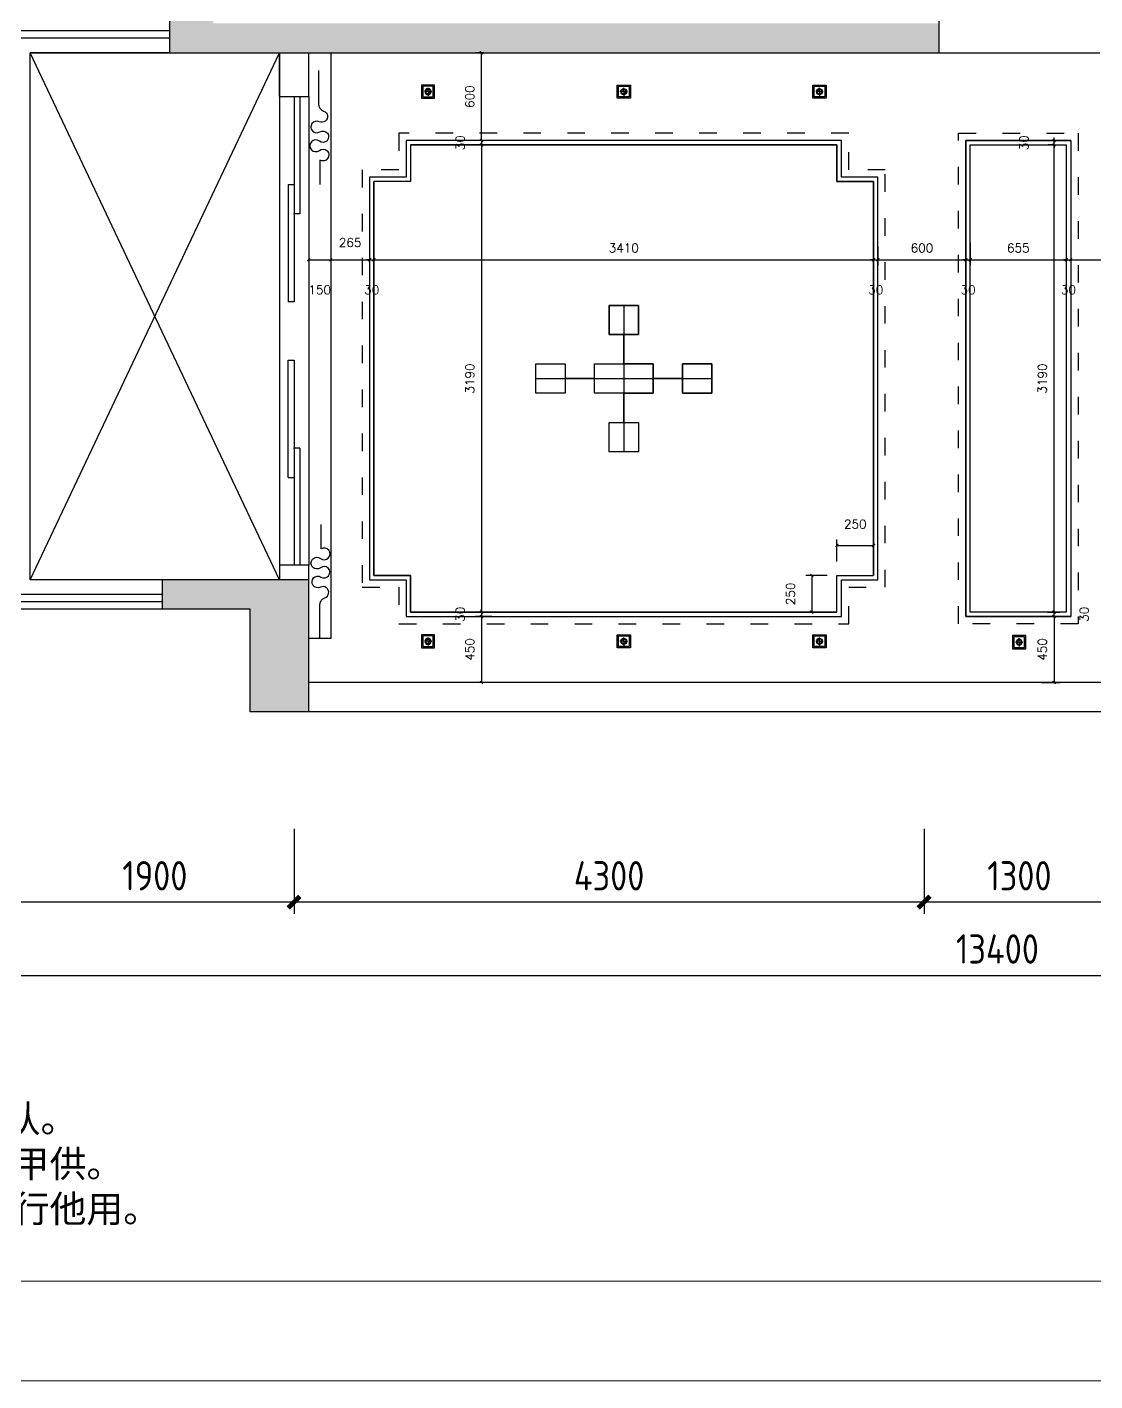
# Model space of a CAD drawing. Extents: x 643133 to 135659452, y -425133 to -387116.
# Drawn here: x 774290 to 781578, y -408736 to -399492 of the extents above; entities that cross this region are included whole.
import ezdxf

# ---------------------------------------------------------------- set-up
doc = ezdxf.new("R2010")
doc.units = 0
doc.header["$LTSCALE"] = 10
doc.header["$MEASUREMENT"] = 0
doc.linetypes.add('ACAD_ISO03W100', pattern=[30, 12, -18])
for name, color, linetype in [('30', 30, 'Continuous'), ('34', 34, 'Continuous'), ('38', 38, 'Continuous')]:
    doc.layers.add(name, color=color, linetype=linetype)
doc.styles.get("Standard").update_dxf_attribs({"font": 'gbenor.shx', "bigfont": 'gbcbig.shx'})
doc.styles.add('外部标注', font='complex.shx')
doc.styles.add('样式 1', font='complex.shx')
doc.dimstyles.new('平面布局内部', dxfattribs={"dimtxt": 60, "dimasz": 20, "dimexe": 40, "dimexo": 0, "dimgap": 50, "dimtad": 1, "dimdec": 0, "dimzin": 0, "dimdsep": 46, "dimtxsty": '外部标注', "dimblk": 'ARCHTICK', "dimcen": 5, "dimclrt": 56, "dimadec": 0, "dimazin": 0, "dimtfac": 1, "dimtdec": 0, "dimtmove": 2, "dimatfit": 3, "dimldrblk": 'DOT', "dimfxl": 40, "dimtolj": 1, "dimtzin": 0, "dimarcsym": 0})

# ---------------------------------------------------------------- blocks, each defined once
blk = doc.blocks.new('_ArchTick')
at = {"color": 0, "linetype": 'ByBlock', "const_width": 0.4}
blk.add_lwpolyline([(-0.5, -0.5), (0.5, 0.5)], dxfattribs=at)
blk = doc.blocks.new('A$C4FE514A6')
at = {"layer": '38'}
h = blk.add_hatch(color=256, dxfattribs=at)
h.paths.add_polyline_path([(218, 150), (202, 150, -0.198912), (186, 114, -0.198912), (150, 98), (150, 82, 0.198912), (198, 102, 0.198912)])
h.paths.add_polyline_path([(150, 218), (150, 202, -0.414214), (202, 150), (218, 150, 0.414214)])
h.paths.add_polyline_path([(150, 202), (150, 218, 0.198912), (102, 198, 0.198912), (82, 150), (98, 150, -0.198912), (114, 186, -0.198912)])
h.paths.add_polyline_path([(150, 82), (150, 98, -0.414214), (98, 150), (82, 150, 0.414214)])
at = {"layer": '34'}
for p, q in [((140, 150), (67, 150)), ((145, 150), (155, 150)), ((150, 160), (150, 247)), ((150, 145), (150, 155)), ((150, 140), (150, 62)), ((160, 150), (236, 150))]:
    blk.add_line(p, q, dxfattribs=at)
at = {"layer": '34', "linetype": 'ByBlock'}
blk.add_lwpolyline([(300, 0), (0, 0), (0, 300), (300, 300)], close=True, dxfattribs=at)
at = {"layer": '34'}
for radius in [67.7, 51.6]:
    blk.add_circle((150, 150), radius, dxfattribs=at)
at = {"layer": '38', "linetype": 'ByBlock'}
blk.add_lwpolyline([(270, 30), (30, 30), (30, 270), (270, 270)], close=True, dxfattribs=at)
blk = doc.blocks.new('*D77')
at = {"layer": '34', "color": 0, "lineweight": -2}
for p, q in [((777405.1, -399666.8), (777351.4, -399666.8)), ((777391.4, -400266.8), (777391.4, -399666.8)), ((777405.1, -400266.8), (777351.4, -400266.8))]:
    blk.add_line(p, q, dxfattribs=at)
at = {"layer": 'Defpoints', "color": 0}
for p in [(777391.4, -399666.8), (777405.1, -399666.8), (777405.1, -400266.8)]:
    blk.add_point(p, dxfattribs=at)
at = {"layer": '34', "color": 0, "lineweight": -2, "xscale": 20, "yscale": 20, "zscale": 20}
for p, rotation in [((777391.4, -399666.8), 90), ((777391.4, -400266.8), 270)]:
    blk.add_blockref('_ArchTick', p, dxfattribs=dict(at, rotation=rotation))
at = {"layer": '34', "color": 56, "insert": (777311.4, -399966.8), "char_height": 60, "attachment_point": 5, "rotation": 90, "style": '外部标注'}
blk.add_mtext('\\A1;600', dxfattribs=at)
blk = doc.blocks.new('_Dot')
at = {"color": 0, "linetype": 'ByBlock', "lineweight": -2}
blk.add_line((-0.5, 0), (-1, 0), dxfattribs=at)
at = {"color": 0, "linetype": 'ByBlock', "const_width": 0.5}
blk.add_lwpolyline([(-0.25, 0, 1), (0.25, 0, 1)], format="xyb", close=True, dxfattribs=at)
blk = doc.blocks.new('*D78')
at = {"layer": '34', "color": 0, "lineweight": -2}
for p, q in [((777466.6, -400266.8), (777351.4, -400266.8)), ((777391.4, -400266.8), (777391.4, -400246.8)), ((777391.4, -400266.8), (777391.4, -400296.8)), ((777466.6, -400296.8), (777351.4, -400296.8)), ((777391.4, -400296.8), (777391.4, -400316.8))]:
    blk.add_line(p, q, dxfattribs=at)
at = {"layer": 'Defpoints', "color": 0}
for p in [(777466.6, -400266.8), (777391.4, -400296.8), (777466.6, -400296.8)]:
    blk.add_point(p, dxfattribs=at)
at = {"layer": '34', "color": 0, "lineweight": -2, "xscale": 20, "yscale": 20, "zscale": 20}
for p, rotation in [((777391.4, -400266.8), 270), ((777391.4, -400296.8), 90)]:
    blk.add_blockref('_ArchTick', p, dxfattribs=dict(at, rotation=rotation))
at = {"layer": '34', "color": 56, "insert": (777246.4, -400281.8), "char_height": 60, "attachment_point": 5, "rotation": 90, "style": '外部标注'}
blk.add_mtext('\\A1;30', dxfattribs=at)
blk = doc.blocks.new('*D79')
at = {"layer": '34', "color": 0, "lineweight": -2}
for p, q in [((777466.6, -400296.8), (777351.4, -400296.8)), ((777391.4, -400296.8), (777391.4, -403486.8)), ((777460, -403486.8), (777351.4, -403486.8))]:
    blk.add_line(p, q, dxfattribs=at)
at = {"layer": 'Defpoints', "color": 0}
for p in [(777466.6, -400296.8), (777391.4, -403486.8), (777460, -403486.8)]:
    blk.add_point(p, dxfattribs=at)
at = {"layer": '34', "color": 0, "lineweight": -2, "xscale": 20, "yscale": 20, "zscale": 20}
for p, rotation in [((777391.4, -400296.8), 90), ((777391.4, -403486.8), 270)]:
    blk.add_blockref('_ArchTick', p, dxfattribs=dict(at, rotation=rotation))
at = {"layer": '34', "color": 56, "insert": (777311.4, -401891.8), "char_height": 60, "attachment_point": 5, "rotation": 90, "style": '外部标注'}
blk.add_mtext('\\A1;3190', dxfattribs=at)
blk = doc.blocks.new('*D80')
at = {"layer": '34', "color": 0, "lineweight": -2}
for p, q in [((777460, -403486.8), (777351.4, -403486.8)), ((777391.4, -403486.8), (777391.4, -403466.8)), ((777391.4, -403486.8), (777391.4, -403516.8)), ((777461.3, -403516.8), (777351.4, -403516.8)), ((777391.4, -403516.8), (777391.4, -403536.8))]:
    blk.add_line(p, q, dxfattribs=at)
at = {"layer": 'Defpoints', "color": 0}
for p in [(777460, -403486.8), (777391.4, -403516.8), (777461.3, -403516.8)]:
    blk.add_point(p, dxfattribs=at)
at = {"layer": '34', "color": 0, "lineweight": -2, "xscale": 20, "yscale": 20, "zscale": 20}
for p, rotation in [((777391.4, -403486.8), 270), ((777391.4, -403516.8), 90)]:
    blk.add_blockref('_ArchTick', p, dxfattribs=dict(at, rotation=rotation))
at = {"layer": '34', "color": 56, "insert": (777246.4, -403501.8), "char_height": 60, "attachment_point": 5, "rotation": 90, "style": '外部标注'}
blk.add_mtext('\\A1;30', dxfattribs=at)
blk = doc.blocks.new('*D81')
at = {"layer": '34', "color": 0, "lineweight": -2}
for p, q in [((777461.3, -403516.8), (777351.4, -403516.8)), ((777391.4, -403516.8), (777391.4, -403966.8)), ((777472.6, -403966.8), (777351.4, -403966.8))]:
    blk.add_line(p, q, dxfattribs=at)
at = {"layer": 'Defpoints', "color": 0}
for p in [(777461.3, -403516.8), (777391.4, -403966.8), (777472.6, -403966.8)]:
    blk.add_point(p, dxfattribs=at)
at = {"layer": '34', "color": 0, "lineweight": -2, "xscale": 20, "yscale": 20, "zscale": 20}
for p, rotation in [((777391.4, -403516.8), 90), ((777391.4, -403966.8), 270)]:
    blk.add_blockref('_ArchTick', p, dxfattribs=dict(at, rotation=rotation))
at = {"layer": '34', "color": 56, "insert": (777311.4, -403741.8), "char_height": 60, "attachment_point": 5, "rotation": 90, "style": '外部标注'}
blk.add_mtext('\\A1;450', dxfattribs=at)
blk = doc.blocks.new('*D82')
at = {"layer": '34', "color": 0, "lineweight": -2}
for p, q in [((776212.2, -400982.2), (776212.2, -401120.4)), ((776362.2, -400982.2), (776362.2, -401120.4)), ((776212.2, -401080.4), (776362.2, -401080.4))]:
    blk.add_line(p, q, dxfattribs=at)
at = {"layer": 'Defpoints', "color": 0}
for p in [(776212.2, -400982.2), (776362.2, -400982.2), (776362.2, -401080.4)]:
    blk.add_point(p, dxfattribs=at)
at = {"layer": '34', "color": 0, "lineweight": -2, "xscale": 20, "yscale": 20, "zscale": 20, "rotation": 180}
blk.add_blockref('_ArchTick', (776212.2, -401080.4), dxfattribs=at)
at = {"layer": '34', "color": 0, "lineweight": -2, "xscale": 20, "yscale": 20, "zscale": 20}
blk.add_blockref('_ArchTick', (776362.2, -401080.4), dxfattribs=at)
at = {"layer": '34', "color": 56, "insert": (776287.2, -401285.4), "char_height": 60, "attachment_point": 5, "style": '外部标注'}
blk.add_mtext('\\A1;150', dxfattribs=at)
blk = doc.blocks.new('*D83')
at = {"layer": '34', "color": 0, "lineweight": -2}
for p, q in [((776362.2, -400982.2), (776362.2, -401120.4)), ((776627.2, -401008.3), (776627.2, -401120.4)), ((776362.2, -401080.4), (776627.2, -401080.4))]:
    blk.add_line(p, q, dxfattribs=at)
at = {"layer": 'Defpoints', "color": 0}
for p in [(776362.2, -400982.2), (776627.2, -401008.3), (776627.2, -401080.4)]:
    blk.add_point(p, dxfattribs=at)
at = {"layer": '34', "color": 0, "lineweight": -2, "xscale": 20, "yscale": 20, "zscale": 20, "rotation": 180}
blk.add_blockref('_ArchTick', (776362.2, -401080.4), dxfattribs=at)
at = {"layer": '34', "color": 0, "lineweight": -2, "xscale": 20, "yscale": 20, "zscale": 20}
blk.add_blockref('_ArchTick', (776627.2, -401080.4), dxfattribs=at)
at = {"layer": '34', "color": 56, "insert": (776494.7, -400963.3), "char_height": 60, "attachment_point": 5, "style": '外部标注'}
blk.add_mtext('\\A1;265', dxfattribs=at)
blk = doc.blocks.new('*D84')
at = {"layer": '34', "color": 0, "lineweight": -2}
for p, q in [((776627.2, -401008.3), (776627.2, -401120.4)), ((776657.2, -401006.4), (776657.2, -401120.4)), ((776627.2, -401080.4), (776607.2, -401080.4)), ((776627.2, -401080.4), (776657.2, -401080.4)), ((776657.2, -401080.4), (776677.2, -401080.4))]:
    blk.add_line(p, q, dxfattribs=at)
at = {"layer": 'Defpoints', "color": 0}
for p in [(776627.2, -401008.3), (776657.2, -401006.4), (776657.2, -401080.4)]:
    blk.add_point(p, dxfattribs=at)
at = {"layer": '34', "color": 0, "lineweight": -2, "xscale": 20, "yscale": 20, "zscale": 20}
blk.add_blockref('_ArchTick', (776627.2, -401080.4), dxfattribs=at)
at = {"layer": '34', "color": 0, "lineweight": -2, "xscale": 20, "yscale": 20, "zscale": 20, "rotation": 180}
blk.add_blockref('_ArchTick', (776657.2, -401080.4), dxfattribs=at)
at = {"layer": '34', "color": 56, "insert": (776642.2, -401285.4), "char_height": 60, "attachment_point": 5, "style": '外部标注'}
blk.add_mtext('\\A1;30', dxfattribs=at)
blk = doc.blocks.new('*D85')
at = {"layer": '34', "color": 0, "lineweight": -2}
for p, q in [((776657.2, -401006.4), (776657.2, -401120.4)), ((776657.2, -401080.4), (780067.2, -401080.4)), ((780067.2, -401080.4), (780067.2, -401040.4))]:
    blk.add_line(p, q, dxfattribs=at)
at = {"layer": 'Defpoints', "color": 0}
for p in [(776657.2, -401006.4), (780067.2, -401080.4), (780067.2, -401080.4)]:
    blk.add_point(p, dxfattribs=at)
at = {"layer": '34', "color": 0, "lineweight": -2, "xscale": 20, "yscale": 20, "zscale": 20, "rotation": 180}
blk.add_blockref('_ArchTick', (776657.2, -401080.4), dxfattribs=at)
at = {"layer": '34', "color": 0, "lineweight": -2, "xscale": 20, "yscale": 20, "zscale": 20}
blk.add_blockref('_ArchTick', (780067.2, -401080.4), dxfattribs=at)
at = {"layer": '34', "color": 56, "insert": (778362.2, -401000.4), "char_height": 60, "attachment_point": 5, "style": '外部标注'}
blk.add_mtext('\\A1;3410', dxfattribs=at)
blk = doc.blocks.new('*D86')
at = {"layer": '34', "color": 0, "lineweight": -2}
for p, q in [((780097.2, -400989.1), (780097.2, -401120.4)), ((780067.2, -401080.4), (780047.2, -401080.4)), ((780067.2, -401080.4), (780067.2, -401040.4)), ((780067.2, -401080.4), (780097.2, -401080.4)), ((780097.2, -401080.4), (780117.2, -401080.4))]:
    blk.add_line(p, q, dxfattribs=at)
at = {"layer": 'Defpoints', "color": 0}
for p in [(780097.2, -400989.1), (780067.2, -401080.4), (780097.2, -401080.4)]:
    blk.add_point(p, dxfattribs=at)
at = {"layer": '34', "color": 0, "lineweight": -2, "xscale": 20, "yscale": 20, "zscale": 20}
blk.add_blockref('_ArchTick', (780067.2, -401080.4), dxfattribs=at)
at = {"layer": '34', "color": 0, "lineweight": -2, "xscale": 20, "yscale": 20, "zscale": 20, "rotation": 180}
blk.add_blockref('_ArchTick', (780097.2, -401080.4), dxfattribs=at)
at = {"layer": '34', "color": 56, "insert": (780082.2, -401285.4), "char_height": 60, "attachment_point": 5, "style": '外部标注'}
blk.add_mtext('\\A1;30', dxfattribs=at)
blk = doc.blocks.new('*D87')
at = {"layer": '34', "color": 0, "lineweight": -2}
for p, q in [((780097.2, -400989.1), (780097.2, -401120.4)), ((780697.2, -400964.6), (780697.2, -401120.4)), ((780097.2, -401080.4), (780697.2, -401080.4))]:
    blk.add_line(p, q, dxfattribs=at)
at = {"layer": 'Defpoints', "color": 0}
for p in [(780097.2, -400989.1), (780697.2, -400964.6), (780697.2, -401080.4)]:
    blk.add_point(p, dxfattribs=at)
at = {"layer": '34', "color": 0, "lineweight": -2, "xscale": 20, "yscale": 20, "zscale": 20, "rotation": 180}
blk.add_blockref('_ArchTick', (780097.2, -401080.4), dxfattribs=at)
at = {"layer": '34', "color": 0, "lineweight": -2, "xscale": 20, "yscale": 20, "zscale": 20}
blk.add_blockref('_ArchTick', (780697.2, -401080.4), dxfattribs=at)
at = {"layer": '34', "color": 56, "insert": (780397.2, -401000.4), "char_height": 60, "attachment_point": 5, "style": '外部标注'}
blk.add_mtext('\\A1;600', dxfattribs=at)
blk = doc.blocks.new('*D88')
at = {"layer": '34', "color": 0, "lineweight": -2}
for p, q in [((780697.2, -400964.6), (780697.2, -401120.4)), ((780727.2, -400964.6), (780727.2, -401120.4)), ((780697.2, -401080.4), (780677.2, -401080.4)), ((780697.2, -401080.4), (780727.2, -401080.4)), ((780727.2, -401080.4), (780747.2, -401080.4))]:
    blk.add_line(p, q, dxfattribs=at)
at = {"layer": 'Defpoints', "color": 0}
for p in [(780697.2, -400964.6), (780727.2, -400964.6), (780727.2, -401080.4)]:
    blk.add_point(p, dxfattribs=at)
at = {"layer": '34', "color": 0, "lineweight": -2, "xscale": 20, "yscale": 20, "zscale": 20}
blk.add_blockref('_ArchTick', (780697.2, -401080.4), dxfattribs=at)
at = {"layer": '34', "color": 0, "lineweight": -2, "xscale": 20, "yscale": 20, "zscale": 20, "rotation": 180}
blk.add_blockref('_ArchTick', (780727.2, -401080.4), dxfattribs=at)
at = {"layer": '34', "color": 56, "insert": (780712.2, -401285.4), "char_height": 60, "attachment_point": 5, "style": '外部标注'}
blk.add_mtext('\\A1;30', dxfattribs=at)
blk = doc.blocks.new('*D89')
at = {"layer": '34', "color": 0, "lineweight": -2}
for p, q in [((780727.2, -400964.6), (780727.2, -401120.4)), ((781382.2, -400959.5), (781382.2, -401120.4)), ((780727.2, -401080.4), (781382.2, -401080.4))]:
    blk.add_line(p, q, dxfattribs=at)
at = {"layer": 'Defpoints', "color": 0}
for p in [(780727.2, -400964.6), (781382.2, -400959.5), (781382.2, -401080.4)]:
    blk.add_point(p, dxfattribs=at)
at = {"layer": '34', "color": 0, "lineweight": -2, "xscale": 20, "yscale": 20, "zscale": 20, "rotation": 180}
blk.add_blockref('_ArchTick', (780727.2, -401080.4), dxfattribs=at)
at = {"layer": '34', "color": 0, "lineweight": -2, "xscale": 20, "yscale": 20, "zscale": 20}
blk.add_blockref('_ArchTick', (781382.2, -401080.4), dxfattribs=at)
at = {"layer": '34', "color": 56, "insert": (781054.7, -401000.4), "char_height": 60, "attachment_point": 5, "style": '外部标注'}
blk.add_mtext('\\A1;655', dxfattribs=at)
blk = doc.blocks.new('*D90')
at = {"layer": '34', "color": 0, "lineweight": -2}
for p, q in [((781382.2, -400959.5), (781382.2, -401120.4)), ((781412.2, -400959.5), (781412.2, -401120.4)), ((781382.2, -401080.4), (781362.2, -401080.4)), ((781382.2, -401080.4), (781412.2, -401080.4)), ((781412.2, -401080.4), (781432.2, -401080.4))]:
    blk.add_line(p, q, dxfattribs=at)
at = {"layer": 'Defpoints', "color": 0}
for p in [(781382.2, -400959.5), (781412.2, -400959.5), (781412.2, -401080.4)]:
    blk.add_point(p, dxfattribs=at)
at = {"layer": '34', "color": 0, "lineweight": -2, "xscale": 20, "yscale": 20, "zscale": 20}
blk.add_blockref('_ArchTick', (781382.2, -401080.4), dxfattribs=at)
at = {"layer": '34', "color": 0, "lineweight": -2, "xscale": 20, "yscale": 20, "zscale": 20, "rotation": 180}
blk.add_blockref('_ArchTick', (781412.2, -401080.4), dxfattribs=at)
at = {"layer": '34', "color": 56, "insert": (781397.2, -401285.4), "char_height": 60, "attachment_point": 5, "style": '外部标注'}
blk.add_mtext('\\A1;30', dxfattribs=at)
blk = doc.blocks.new('*D91')
at = {"layer": '34', "color": 0, "lineweight": -2}
for p, q in [((781412.2, -400959.5), (781412.2, -401120.4)), ((782012.2, -400937.5), (782012.2, -401120.4)), ((781412.2, -401080.4), (782012.2, -401080.4))]:
    blk.add_line(p, q, dxfattribs=at)
at = {"layer": 'Defpoints', "color": 0}
for p in [(781412.2, -400959.5), (782012.2, -400937.5), (782012.2, -401080.4)]:
    blk.add_point(p, dxfattribs=at)
at = {"layer": '34', "color": 0, "lineweight": -2, "xscale": 20, "yscale": 20, "zscale": 20, "rotation": 180}
blk.add_blockref('_ArchTick', (781412.2, -401080.4), dxfattribs=at)
at = {"layer": '34', "color": 0, "lineweight": -2, "xscale": 20, "yscale": 20, "zscale": 20}
blk.add_blockref('_ArchTick', (782012.2, -401080.4), dxfattribs=at)
at = {"layer": '34', "color": 56, "insert": (781712.2, -401000.4), "char_height": 60, "attachment_point": 5, "style": '外部标注'}
blk.add_mtext('\\A1;600', dxfattribs=at)
blk = doc.blocks.new('*D96')
at = {"layer": '34', "color": 0, "lineweight": -2}
for p, q in [((781211.7, -403516.8), (781338.6, -403516.8)), ((781298.6, -403516.8), (781298.6, -403966.8)), ((781211.7, -403966.8), (781338.6, -403966.8))]:
    blk.add_line(p, q, dxfattribs=at)
at = {"layer": 'Defpoints', "color": 0}
for p in [(781211.7, -403516.8), (781211.7, -403966.8), (781298.6, -403966.8)]:
    blk.add_point(p, dxfattribs=at)
at = {"layer": '34', "color": 0, "lineweight": -2, "xscale": 20, "yscale": 20, "zscale": 20}
for p, rotation in [((781298.6, -403516.8), 90), ((781298.6, -403966.8), 270)]:
    blk.add_blockref('_ArchTick', p, dxfattribs=dict(at, rotation=rotation))
at = {"layer": '34', "color": 56, "insert": (781218.6, -403741.8), "char_height": 60, "attachment_point": 5, "rotation": 90, "style": '外部标注'}
blk.add_mtext('\\A1;450', dxfattribs=at)
blk = doc.blocks.new('*D97')
at = {"layer": '34', "color": 0, "lineweight": -2}
for p, q in [((781255, -403486.8), (781338.6, -403486.8)), ((781298.6, -403486.8), (781298.6, -403466.8)), ((781298.6, -403516.8), (781298.6, -403486.8)), ((781255, -403516.8), (781338.6, -403516.8)), ((781298.6, -403516.8), (781298.6, -403536.8))]:
    blk.add_line(p, q, dxfattribs=at)
at = {"layer": 'Defpoints', "color": 0}
for p in [(781255, -403486.8), (781298.6, -403486.8), (781255, -403516.8)]:
    blk.add_point(p, dxfattribs=at)
at = {"layer": '34', "color": 0, "lineweight": -2, "xscale": 20, "yscale": 20, "zscale": 20}
for p, rotation in [((781298.6, -403486.8), 270), ((781298.6, -403516.8), 90)]:
    blk.add_blockref('_ArchTick', p, dxfattribs=dict(at, rotation=rotation))
at = {"layer": '34', "color": 56, "insert": (781503.6, -403501.8), "char_height": 60, "attachment_point": 5, "rotation": 90, "style": '外部标注'}
blk.add_mtext('\\A1;30', dxfattribs=at)
blk = doc.blocks.new('*D98')
at = {"layer": '34', "color": 0, "lineweight": -2}
for p, q in [((781298.6, -400296.8), (781258.6, -400296.8)), ((781298.6, -403486.8), (781298.6, -400296.8)), ((781255, -403486.8), (781338.6, -403486.8))]:
    blk.add_line(p, q, dxfattribs=at)
at = {"layer": 'Defpoints', "color": 0}
for p in [(781298.6, -400296.8), (781298.6, -400296.8), (781255, -403486.8)]:
    blk.add_point(p, dxfattribs=at)
at = {"layer": '34', "color": 0, "lineweight": -2, "xscale": 20, "yscale": 20, "zscale": 20}
for p, rotation in [((781298.6, -400296.8), 90), ((781298.6, -403486.8), 270)]:
    blk.add_blockref('_ArchTick', p, dxfattribs=dict(at, rotation=rotation))
at = {"layer": '34', "color": 56, "insert": (781218.6, -401891.8), "char_height": 60, "attachment_point": 5, "rotation": 90, "style": '外部标注'}
blk.add_mtext('\\A1;3190', dxfattribs=at)
blk = doc.blocks.new('*D99')
at = {"layer": '34', "color": 0, "lineweight": -2}
for p, q in [((781298.6, -400266.8), (781258.6, -400266.8)), ((781298.6, -400266.8), (781298.6, -400246.8)), ((781298.6, -400296.8), (781298.6, -400266.8)), ((781298.6, -400296.8), (781258.6, -400296.8)), ((781298.6, -400296.8), (781298.6, -400316.8))]:
    blk.add_line(p, q, dxfattribs=at)
at = {"layer": 'Defpoints', "color": 0}
for p in [(781298.6, -400266.8), (781298.6, -400266.8), (781298.6, -400296.8)]:
    blk.add_point(p, dxfattribs=at)
at = {"layer": '34', "color": 0, "lineweight": -2, "xscale": 20, "yscale": 20, "zscale": 20}
for p, rotation in [((781298.6, -400266.8), 270), ((781298.6, -400296.8), 90)]:
    blk.add_blockref('_ArchTick', p, dxfattribs=dict(at, rotation=rotation))
at = {"layer": '34', "color": 56, "insert": (781093.6, -400281.8), "char_height": 60, "attachment_point": 5, "rotation": 90, "style": '外部标注'}
blk.add_mtext('\\A1;30', dxfattribs=at)
blk = doc.blocks.new('*D100')
at = {"layer": '34', "color": 0, "lineweight": -2}
for p, q in [((779817.2, -403141.1), (779817.2, -402990.6)), ((779817.2, -403030.6), (780067.2, -403030.6)), ((780067.2, -403141.1), (780067.2, -402990.6))]:
    blk.add_line(p, q, dxfattribs=at)
at = {"layer": 'Defpoints', "color": 0}
for p in [(780067.2, -403030.6), (779817.2, -403141.1), (780067.2, -403141.1)]:
    blk.add_point(p, dxfattribs=at)
at = {"layer": '34', "color": 0, "lineweight": -2, "xscale": 20, "yscale": 20, "zscale": 20, "rotation": 180}
blk.add_blockref('_ArchTick', (779817.2, -403030.6), dxfattribs=at)
at = {"layer": '34', "color": 0, "lineweight": -2, "xscale": 20, "yscale": 20, "zscale": 20}
blk.add_blockref('_ArchTick', (780067.2, -403030.6), dxfattribs=at)
at = {"layer": '34', "color": 56, "insert": (779942.2, -402885.6), "char_height": 60, "attachment_point": 5, "style": '外部标注'}
blk.add_mtext('\\A1;250', dxfattribs=at)
blk = doc.blocks.new('*D101')
at = {"layer": '34', "color": 0, "lineweight": -2}
for p, q in [((779749.5, -403236.8), (779605.1, -403236.8)), ((779645.1, -403236.8), (779645.1, -403486.8)), ((779749.5, -403486.8), (779605.1, -403486.8))]:
    blk.add_line(p, q, dxfattribs=at)
at = {"layer": 'Defpoints', "color": 0}
for p in [(779749.5, -403236.8), (779645.1, -403486.8), (779749.5, -403486.8)]:
    blk.add_point(p, dxfattribs=at)
at = {"layer": '34', "color": 0, "lineweight": -2, "xscale": 20, "yscale": 20, "zscale": 20}
for p, rotation in [((779645.1, -403236.8), 90), ((779645.1, -403486.8), 270)]:
    blk.add_blockref('_ArchTick', p, dxfattribs=dict(at, rotation=rotation))
at = {"layer": '34', "color": 56, "insert": (779500.1, -403361.8), "char_height": 60, "attachment_point": 5, "rotation": 90, "style": '外部标注'}
blk.add_mtext('\\A1;250', dxfattribs=at)

msp = doc.modelspace()

# ---------------------------------------------------------------- hatches: boundary and pattern name
at = {"layer": '34'}
for points in [[(776112.2, -399466.8), (775562.2, -399466.8), (775562.2, -398966.8), (775262.2, -398966.8), (775262.2, -399666.8), (780512.2, -399666.8), (780512.2, -399466.8)], [(775812.2, -403466.8), (775812.2, -404166.8), (776212.2, -404166.8), (776212.2, -403266.8), (775212.2, -403266.8), (775212.2, -403466.8)]]:
    msp.add_hatch(color=256, dxfattribs=at).paths.add_polyline_path(points)

# ---------------------------------------------------------------- linework, layer by layer
at = {"layer": '30'}
for p, q in [((775262.2, -398966.8), (775262.2, -399666.8)), ((780512.2, -399366.8), (780512.2, -399666.8)), ((775262.2, -399666.8), (780512.2, -399666.8)), ((776012.2, -399966.8), (776012.2, -399666.8)), ((776212.2, -399966.8), (776212.2, -399666.8)), ((776212.2, -399666.8), (780512.2, -399666.8)), ((776012.2, -399966.8), (776212.2, -399966.8)), ((776212.2, -403166.8), (776012.2, -403166.8)), ((776012.2, -403166.8), (776012.2, -403266.8)), ((776212.2, -403266.8), (776212.2, -403166.8)), ((776212.2, -403266.8), (775212.2, -403266.8)), ((775212.2, -403266.8), (775212.2, -403466.8)), ((776212.2, -404166.8), (776212.2, -403266.8)), ((775812.2, -403466.8), (775212.2, -403466.8)), ((775812.2, -404166.8), (775812.2, -403466.8)), ((781712.2, -403966.8), (776212.2, -403966.8)), ((781712.2, -404166.8), (775812.2, -404166.8)), ((776112.2, -404966.8), (776112.2, -405546.8)), ((776112.2, -404966.8), (776112.2, -405546.8)), ((780412.2, -404966.8), (780412.2, -405546.8)), ((780412.2, -404966.8), (780412.2, -405546.8)), ((776192.2, -405466.8), (774132.2, -405466.8)), ((780492.2, -405466.8), (776032.2, -405466.8)), ((781792.2, -405466.8), (780332.2, -405466.8)), ((774132.2, -405966.8), (787692.2, -405966.8))]:
    msp.add_line(p, q, dxfattribs=at)
at = {"layer": '34'}
for p, q in [((776012.2, -403266.8), (774312.2, -399666.8)), ((774312.2, -403266.8), (776012.2, -399666.8)), ((776362.2, -399666.8), (776362.2, -403666.8)), ((777262.2, -399666.8), (779462.2, -399666.8)), ((780512.2, -399666.8), (781612.2, -399666.8)), ((776112.2, -399966.8), (776112.2, -401366.8)), ((776152.2, -399966.8), (776152.2, -400766.8)), ((780697.2, -400266.8), (780697.2, -403516.8)), ((781412.2, -400266.8), (780697.2, -400266.8)), ((781412.2, -400266.8), (781412.2, -403516.8)), ((776072.2, -400566.8), (776072.2, -401366.8)), ((776072.2, -400566.8), (776112.2, -400566.8)), ((776152.2, -400766.8), (776112.2, -400766.8)), ((776112.2, -401366.8), (776072.2, -401366.8)), ((776072.2, -402566.8), (776072.2, -401766.8)), ((776072.2, -401766.8), (776112.2, -401766.8)), ((776112.2, -401766.8), (776112.2, -403166.8)), ((776152.2, -402366.8), (776112.2, -402366.8)), ((776152.2, -402366.8), (776152.2, -403166.8)), ((776072.2, -402566.8), (776112.2, -402566.8)), ((780697.2, -403516.8), (781412.2, -403516.8)), ((776362.2, -403666.8), (776212.2, -403666.8))]:
    msp.add_line(p, q, dxfattribs=at)
at = {"layer": '34', "color": 1}
for p, q in [((778362.2, -401391.8), (778362.2, -402391.8)), ((777762.2, -401891.8), (778962.2, -401891.8))]:
    msp.add_line(p, q, dxfattribs=at)
at = {"layer": '34'}
for points in [[(774312.2, -399666.8), (776012.2, -399666.8), (776012.2, -403266.8), (774312.2, -403266.8)], [(780097.2, -400516.8), (779847.2, -400516.8), (779847.2, -400266.8), (776877.2, -400266.8), (776877.2, -400516.8), (776627.2, -400516.8), (776627.2, -403266.8), (776877.2, -403266.8), (776877.2, -403516.8), (779847.2, -403516.8), (779847.2, -403266.8), (780097.2, -403266.8)], [(780697.2, -400266.8), (781412.2, -400266.8), (781412.2, -403516.8), (780697.2, -403516.8)], [(780067.2, -400546.8), (779817.2, -400546.8), (779817.2, -400296.8), (776907.2, -400296.8), (776907.2, -400546.8), (776657.2, -400546.8), (776657.2, -403236.8), (776907.2, -403236.8), (776907.2, -403486.8), (779817.2, -403486.8), (779817.2, -403236.8), (780067.2, -403236.8)], [(780727.2, -400296.8), (781382.2, -400296.8), (781382.2, -403486.8), (780727.2, -403486.8)]]:
    msp.add_lwpolyline(points, close=True, dxfattribs=at)
at = {"layer": '34', "color": 3}
for points in [[(776279.1, -399787.7), (776279.1, -400016.3, 0.319322), (776313.9, -400065.2, -1.060458), (776283.7, -400138.3, 1.709237), (776287.8, -400207.4, -1.946326), (776284.7, -400271.1, 2.069658), (776284.7, -400333.8, -1.911952), (776288.9, -400399.6), (776288.9, -400502), (776288.9, -400566.8)], [(776287.2, -403666.8), (776287.2, -403438.2, -0.319322), (776322, -403389.3, 1.060458), (776291.7, -403316.2, -1.709237), (776295.9, -403247, 1.946326), (776292.7, -403183.4, -2.069658), (776292.7, -403120.6, 1.911952), (776296.9, -403054.9), (776296.9, -402952.5), (776296.9, -402887.7)]]:
    msp.add_lwpolyline(points, format="xyb", dxfattribs=at)
at = {"layer": '34', "color": 1, "linetype": 'ACAD_ISO03W100'}
for points in [[(780147.2, -400466.8), (779897.2, -400466.8), (779897.2, -400216.8), (776827.2, -400216.8), (776827.2, -400466.8), (776577.2, -400466.8), (776577.2, -403316.8), (776827.2, -403316.8), (776827.2, -403566.8), (779897.2, -403566.8), (779897.2, -403316.8), (780147.2, -403316.8)], [(780647.2, -400216.8), (781462.2, -400216.8), (781462.2, -403566.8), (780647.2, -403566.8)]]:
    msp.add_lwpolyline(points, close=True, dxfattribs=at)
at = {"layer": '34'}
for points in [[(776907.2, -400296.8), (776907.2, -400546.8), (776657.2, -400546.8)], [(776907.2, -400296.8), (779817.2, -400296.8)], [(779817.2, -400296.8), (779817.2, -400546.8), (780067.2, -400546.8)], [(776657.2, -403236.8), (776657.2, -400546.8)], [(780067.2, -400546.8), (780067.2, -403236.8)], [(776907.2, -403486.8), (776907.2, -403236.8), (776657.2, -403236.8)], [(779817.2, -403486.8), (779817.2, -403236.8), (780067.2, -403236.8)], [(779817.2, -403486.8), (776907.2, -403486.8)]]:
    msp.add_lwpolyline(points, dxfattribs=at)
at = {"layer": '34', "color": 1}
for points in [[(778462.2, -401391.8), (778462.2, -401591.8), (778362.2, -401591.8), (778362.2, -401791.8), (778562.2, -401791.8), (778562.2, -401891.8), (778762.2, -401891.8), (778762.2, -401791.8), (778962.2, -401791.8), (778962.2, -401991.8), (778762.2, -401991.8), (778762.2, -401891.8), (778562.2, -401891.8), (778562.2, -401991.8), (778362.2, -401991.8), (778362.2, -402191.8), (778462.2, -402191.8), (778462.2, -402391.8), (778262.2, -402391.8), (778262.2, -402191.8), (778362.2, -402191.8), (778362.2, -401991.8), (778162.2, -401991.8), (778162.2, -401891.8), (777962.2, -401891.8), (777962.2, -401991.8), (777762.2, -401991.8), (777762.2, -401791.8), (777962.2, -401791.8), (777962.2, -401891.8), (778162.2, -401891.8), (778162.2, -401791.8), (778362.2, -401791.8), (778362.2, -401591.8), (778262.2, -401591.8), (778262.2, -401391.8)], [(778462.2, -401391.8), (778262.2, -401391.8), (778262.2, -401591.8), (778462.2, -401591.8)], [(777762.2, -401791.8), (777962.2, -401791.8), (777962.2, -401991.8), (777762.2, -401991.8)], [(778162.2, -401791.8), (778362.2, -401791.8), (778362.2, -401991.8), (778162.2, -401991.8)], [(778562.2, -401791.8), (778362.2, -401791.8), (778362.2, -401991.8), (778562.2, -401991.8)], [(778962.2, -401791.8), (778762.2, -401791.8), (778762.2, -401991.8), (778962.2, -401991.8)], [(778462.2, -402391.8), (778262.2, -402391.8), (778262.2, -402191.8), (778462.2, -402191.8)]]:
    msp.add_lwpolyline(points, close=True, dxfattribs=at)
at = {"layer": '34'}
for p in [(776112.2, -400766.8), (776112.2, -402366.8)]:
    msp.add_point(p, dxfattribs=at)
at = {"layer": '38'}
for p, q in [((775262.2, -399516.8), (774162.2, -399516.8)), ((775262.2, -399566.8), (774212.2, -399566.8)), ((774312.2, -403266.8), (774312.2, -399666.8)), ((775262.2, -399666.8), (774312.2, -399666.8)), ((776012.2, -399966.8), (776012.2, -403166.8)), ((776212.2, -399966.8), (776212.2, -403166.8)), ((775212.2, -403266.8), (774312.2, -403266.8)), ((775212.2, -403416.8), (774162.2, -403416.8)), ((775212.2, -403366.8), (774212.2, -403366.8)), ((775212.2, -403466.8), (774112.2, -403466.8))]:
    msp.add_line(p, q, dxfattribs=at)
at = {"layer": '38', "lineweight": 5}
for p, q in [((794179.5, -408053.9), (766908.4, -408053.9)), ((797352.3, -408736.1), (766908.4, -408736.1))]:
    msp.add_line(p, q, dxfattribs=at)

# ---------------------------------------------------------------- block references
at = {"yscale": 0.3000000000465661, "zscale": 0.3, "rotation": 180}
for p, xscale in [((776981.5, -399887.4), -0.3000000000465661), ((778407.2, -399887.4), 0.3000000000465661), ((779742.9, -399887.4), 0.3000000000465661), ((776981.5, -403640.6), -0.3000000000465661), ((778407.2, -403640.6), 0.3000000000465661), ((779742.9, -403640.6), 0.3000000000465661), ((781015.6, -403646.8), -0.3000000000465661)]:
    msp.add_blockref('A$C4FE514A6', p, dxfattribs=dict(at, xscale=xscale))
at = {"layer": '30', "xscale": 80, "yscale": 80, "zscale": 80, "rotation": 180}
for p in [(776112.2, -405466.8), (780412.2, -405466.8)]:
    msp.add_blockref('_ArchTick', p, dxfattribs=at)
at = {"layer": '30', "xscale": 80, "yscale": 80, "zscale": 80}
for p in [(776112.2, -405466.8), (780412.2, -405466.8)]:
    msp.add_blockref('_ArchTick', p, dxfattribs=at)

# ---------------------------------------------------------------- texts
at = {"layer": '30', "char_height": 200, "attachment_point": 5}
for s, insert in [('1900', (775162.2, -405286.8)), ('4300', (778262.2, -405286.8)), ('1300', (781062.2, -405286.8)), ('13400', (780912.2, -405786.8))]:
    msp.add_mtext(s, dxfattribs=dict(at, insert=insert))
at = {"layer": '34', "insert": (767908.1, -406854.2), "char_height": 184.32, "width": 8552.035, "attachment_point": 1, "style": '样式 1'}
msp.add_mtext('{\\fSimSun|b0|i0|c134|p2;注}:{\\fSimSun|b0|i0|c134|p2;1、本施工图与现场尺寸存在差异时请与设计师沟通确认。\\P   2、本施工图中家具、家电、软装饰等未特殊说明均为甲供。\\P   3、本施工图为个人知识产权，未经设计师允许不得另行他用。}', dxfattribs=at)

# ---------------------------------------------------------------- dimensions: what is measured, and where the dimension line sits
at = {"layer": '34'}
for base, p1, p2, picture, middle in [((777391.4, -399666.8), (777405.1, -400266.8), (777405.1, -399666.8), '*D77', (777311.4, -399966.8)), ((777391.4, -400296.8), (777466.6, -400266.8), (777466.6, -400296.8), '*D78', (777246.4, -400281.8)), ((781298.6, -400266.8), (781298.6, -400296.8), (781298.6, -400266.8), '*D99', (781093.6, -400281.8)), ((777391.4, -403486.8), (777466.6, -400296.8), (777460, -403486.8), '*D79', (777311.4, -401891.8)), ((781298.6, -400296.8), (781255, -403486.8), (781298.6, -400296.8), '*D98', (781218.6, -401891.8)), ((779645.1, -403486.8), (779749.5, -403236.8), (779749.5, -403486.8), '*D101', (779500.1, -403361.8)), ((777391.4, -403516.8), (777460, -403486.8), (777461.3, -403516.8), '*D80', (777246.4, -403501.8)), ((777391.4, -403966.8), (777461.3, -403516.8), (777472.6, -403966.8), '*D81', (777311.4, -403741.8)), ((781298.6, -403966.8), (781211.7, -403516.8), (781211.7, -403966.8), '*D96', (781218.6, -403741.8)), ((781298.6, -403486.8), (781255, -403516.8), (781255, -403486.8), '*D97', (781503.6, -403501.8))]:
    dim = msp.add_linear_dim(base=base, p1=p1, p2=p2, angle=90, dimstyle='平面布局内部', dxfattribs=at)
    dim.commit()
    dim.dimension.update_dxf_attribs({"geometry": picture, "text_midpoint": middle})
dim = msp.add_linear_dim(base=(776627.2, -401080.4), p1=(776362.2, -400982.2), p2=(776627.2, -401008.3), dimstyle='平面布局内部', dxfattribs=at)
dim.commit()
dim.dimension.update_dxf_attribs({"geometry": '*D83', "text_midpoint": (776494.7, -400963.3), "dimtype": 160})
for base, p1, p2, picture, middle in [((776362.2, -401080.4), (776212.2, -400982.2), (776362.2, -400982.2), '*D82', (776287.2, -401285.4)), ((776657.2, -401080.4), (776627.2, -401008.3), (776657.2, -401006.4), '*D84', (776642.2, -401285.4)), ((780067.2, -401080.4), (776657.2, -401006.4), (780067.2, -401080.4), '*D85', (778362.2, -401000.4)), ((780097.2, -401080.4), (780067.2, -401080.4), (780097.2, -400989.1), '*D86', (780082.2, -401285.4)), ((780697.2, -401080.4), (780097.2, -400989.1), (780697.2, -400964.6), '*D87', (780397.2, -401000.4)), ((780727.2, -401080.4), (780697.2, -400964.6), (780727.2, -400964.6), '*D88', (780712.2, -401285.4)), ((781382.2, -401080.4), (780727.2, -400964.6), (781382.2, -400959.5), '*D89', (781054.7, -401000.4)), ((781412.2, -401080.4), (781382.2, -400959.5), (781412.2, -400959.5), '*D90', (781397.2, -401285.4)), ((782012.2, -401080.4), (781412.2, -400959.5), (782012.2, -400937.5), '*D91', (781712.2, -401000.4)), ((780067.2, -403030.6), (779817.2, -403141.1), (780067.2, -403141.1), '*D100', (779942.2, -402885.6))]:
    dim = msp.add_linear_dim(base=base, p1=p1, p2=p2, dimstyle='平面布局内部', dxfattribs=at)
    dim.commit()
    dim.dimension.update_dxf_attribs({"geometry": picture, "text_midpoint": middle})

doc.saveas('drawing.dxf')
